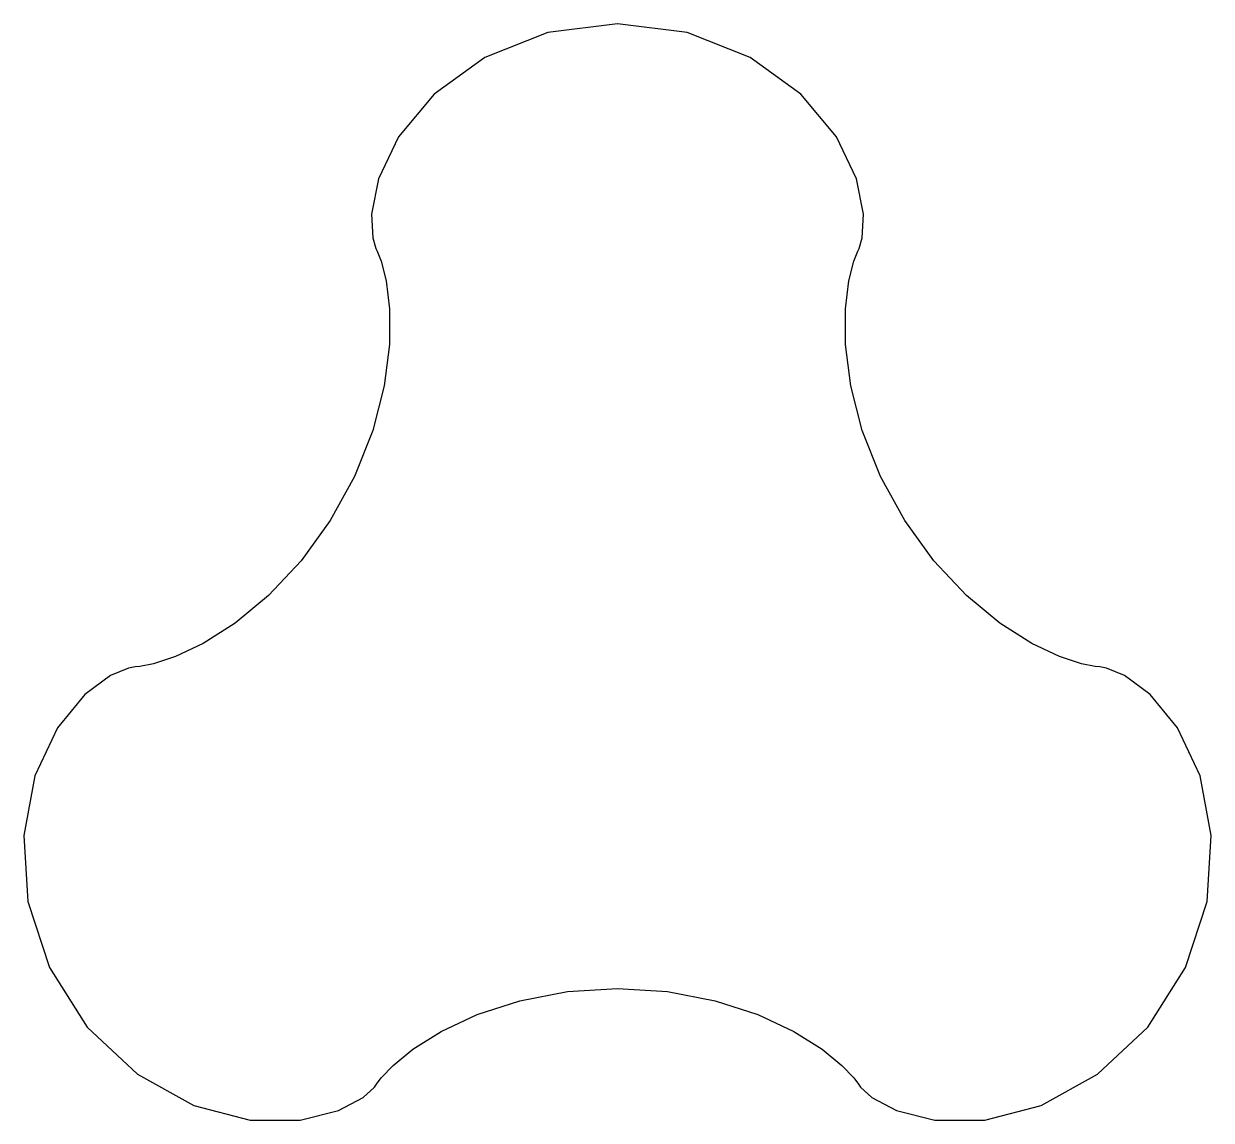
# Model space of a CAD drawing. Extents: x -7.4 to 7.4, y -5.6 to 8.
import ezdxf

# ---------------------------------------------------------------- set-up
doc = ezdxf.new("R2010")
doc.units = 0
doc.layers.add('STATOR', color=5, linetype='continuous')

msp = doc.modelspace()

# ---------------------------------------------------------------- linework, layer by layer
at = {"layer": 'STATOR'}
for p, q in [((0, 8), (-0.865, 7.891)), ((0.865, 7.891), (0, 8)), ((-0.865, 7.891), (-1.648, 7.582)), ((1.648, 7.582), (0.865, 7.891)), ((-1.648, 7.582), (-2.28, 7.125)), ((2.28, 7.125), (1.648, 7.582)), ((-2.28, 7.125), (-2.723, 6.593)), ((2.723, 6.593), (2.28, 7.125)), ((-2.723, 6.593), (-2.972, 6.07)), ((2.972, 6.07), (2.723, 6.593)), ((-2.972, 6.07), (-3.059, 5.632)), ((3.059, 5.632), (2.972, 6.07)), ((-3.059, 5.632), (-3.043, 5.336)), ((3.043, 5.336), (3.059, 5.632)), ((-3.043, 5.336), (-3.004, 5.204)), ((3.004, 5.204), (3.043, 5.336)), ((-3.004, 5.204), (-2.988, 5.173)), ((-2.988, 5.173), (-2.939, 5.045)), ((2.939, 5.045), (2.988, 5.173)), ((2.988, 5.173), (3.004, 5.204)), ((-2.939, 5.045), (-2.878, 4.804)), ((2.878, 4.804), (2.939, 5.045)), ((-2.878, 4.804), (-2.835, 4.454)), ((2.835, 4.454), (2.878, 4.804)), ((-2.835, 4.454), (-2.836, 4.011)), ((2.836, 4.011), (2.835, 4.454)), ((-2.836, 4.011), (-2.902, 3.496)), ((2.902, 3.496), (2.836, 4.011)), ((-2.902, 3.496), (-3.045, 2.939)), ((3.045, 2.939), (2.902, 3.496)), ((-3.045, 2.939), (-3.271, 2.37)), ((3.271, 2.37), (3.045, 2.939)), ((-3.271, 2.37), (-3.573, 1.821)), ((3.573, 1.821), (3.271, 2.37)), ((-3.573, 1.821), (-3.936, 1.32)), ((3.936, 1.32), (3.573, 1.821)), ((-3.936, 1.32), (-4.34, 0.89)), ((4.34, 0.89), (3.936, 1.32)), ((-4.34, 0.89), (-4.755, 0.545)), ((4.755, 0.545), (4.34, 0.89)), ((-4.755, 0.545), (-5.152, 0.292)), ((5.152, 0.292), (4.755, 0.545)), ((-5.152, 0.292), (-5.499, 0.128)), ((5.499, 0.128), (5.152, 0.292)), ((-6, 0), (-6.081, -0.014)), ((-5.941, 0.005), (-6, 0)), ((-5.77, 0.039), (-5.941, 0.005)), ((-5.499, 0.128), (-5.77, 0.039)), ((5.77, 0.039), (5.499, 0.128)), ((5.941, 0.005), (5.77, 0.039)), ((6, 0), (5.941, 0.005)), ((-6.307, -0.107), (-6.627, -0.343)), ((-6.081, -0.014), (-6.307, -0.107)), ((6.081, -0.014), (6, 0)), ((6.307, -0.107), (6.081, -0.014)), ((6.627, -0.343), (6.307, -0.107)), ((-6.627, -0.343), (-6.967, -0.759)), ((6.967, -0.759), (6.627, -0.343)), ((-6.967, -0.759), (-7.245, -1.354)), ((7.245, -1.354), (6.967, -0.759)), ((-7.245, -1.354), (-7.385, -2.095)), ((7.385, -2.095), (7.245, -1.354)), ((-7.385, -2.095), (-7.332, -2.918)), ((7.332, -2.918), (7.385, -2.095)), ((-7.332, -2.918), (-7.064, -3.74)), ((7.064, -3.74), (7.332, -2.918)), ((-7.064, -3.74), (-6.595, -4.48)), ((6.595, -4.48), (7.064, -3.74)), ((-1.214, -4.152), (-0.623, -4.039)), ((-0.623, -4.039), (0, -4)), ((0, -4), (0.623, -4.039)), ((0.623, -4.039), (1.214, -4.152)), ((-1.746, -4.324), (-1.214, -4.152)), ((1.214, -4.152), (1.746, -4.324)), ((-2.195, -4.534), (-1.746, -4.324)), ((1.746, -4.324), (2.195, -4.534)), ((-6.595, -4.48), (-5.972, -5.066)), ((-2.545, -4.755), (-2.195, -4.534)), ((2.195, -4.534), (2.545, -4.755)), ((5.972, -5.066), (6.595, -4.48)), ((-2.792, -4.958), (-2.545, -4.755)), ((2.545, -4.755), (2.792, -4.958)), ((-2.938, -5.112), (-2.792, -4.958)), ((2.792, -4.958), (2.938, -5.112)), ((-5.972, -5.066), (-5.268, -5.454)), ((-2.997, -5.191), (-2.938, -5.112)), ((2.938, -5.112), (2.997, -5.191)), ((5.268, -5.454), (5.972, -5.066)), ((-3.163, -5.354), (-3.022, -5.226)), ((-3.022, -5.226), (-2.997, -5.191)), ((2.997, -5.191), (3.022, -5.226)), ((3.022, -5.226), (3.163, -5.354)), ((-5.268, -5.454), (-4.567, -5.636)), ((-3.47, -5.519), (-3.163, -5.354)), ((3.163, -5.354), (3.47, -5.519)), ((4.567, -5.636), (5.268, -5.454)), ((-3.948, -5.639), (-3.47, -5.519)), ((3.47, -5.519), (3.948, -5.639)), ((-4.567, -5.636), (-3.948, -5.639)), ((3.948, -5.639), (4.567, -5.636))]:
    msp.add_line(p, q, dxfattribs=at)

doc.saveas('drawing.dxf')
